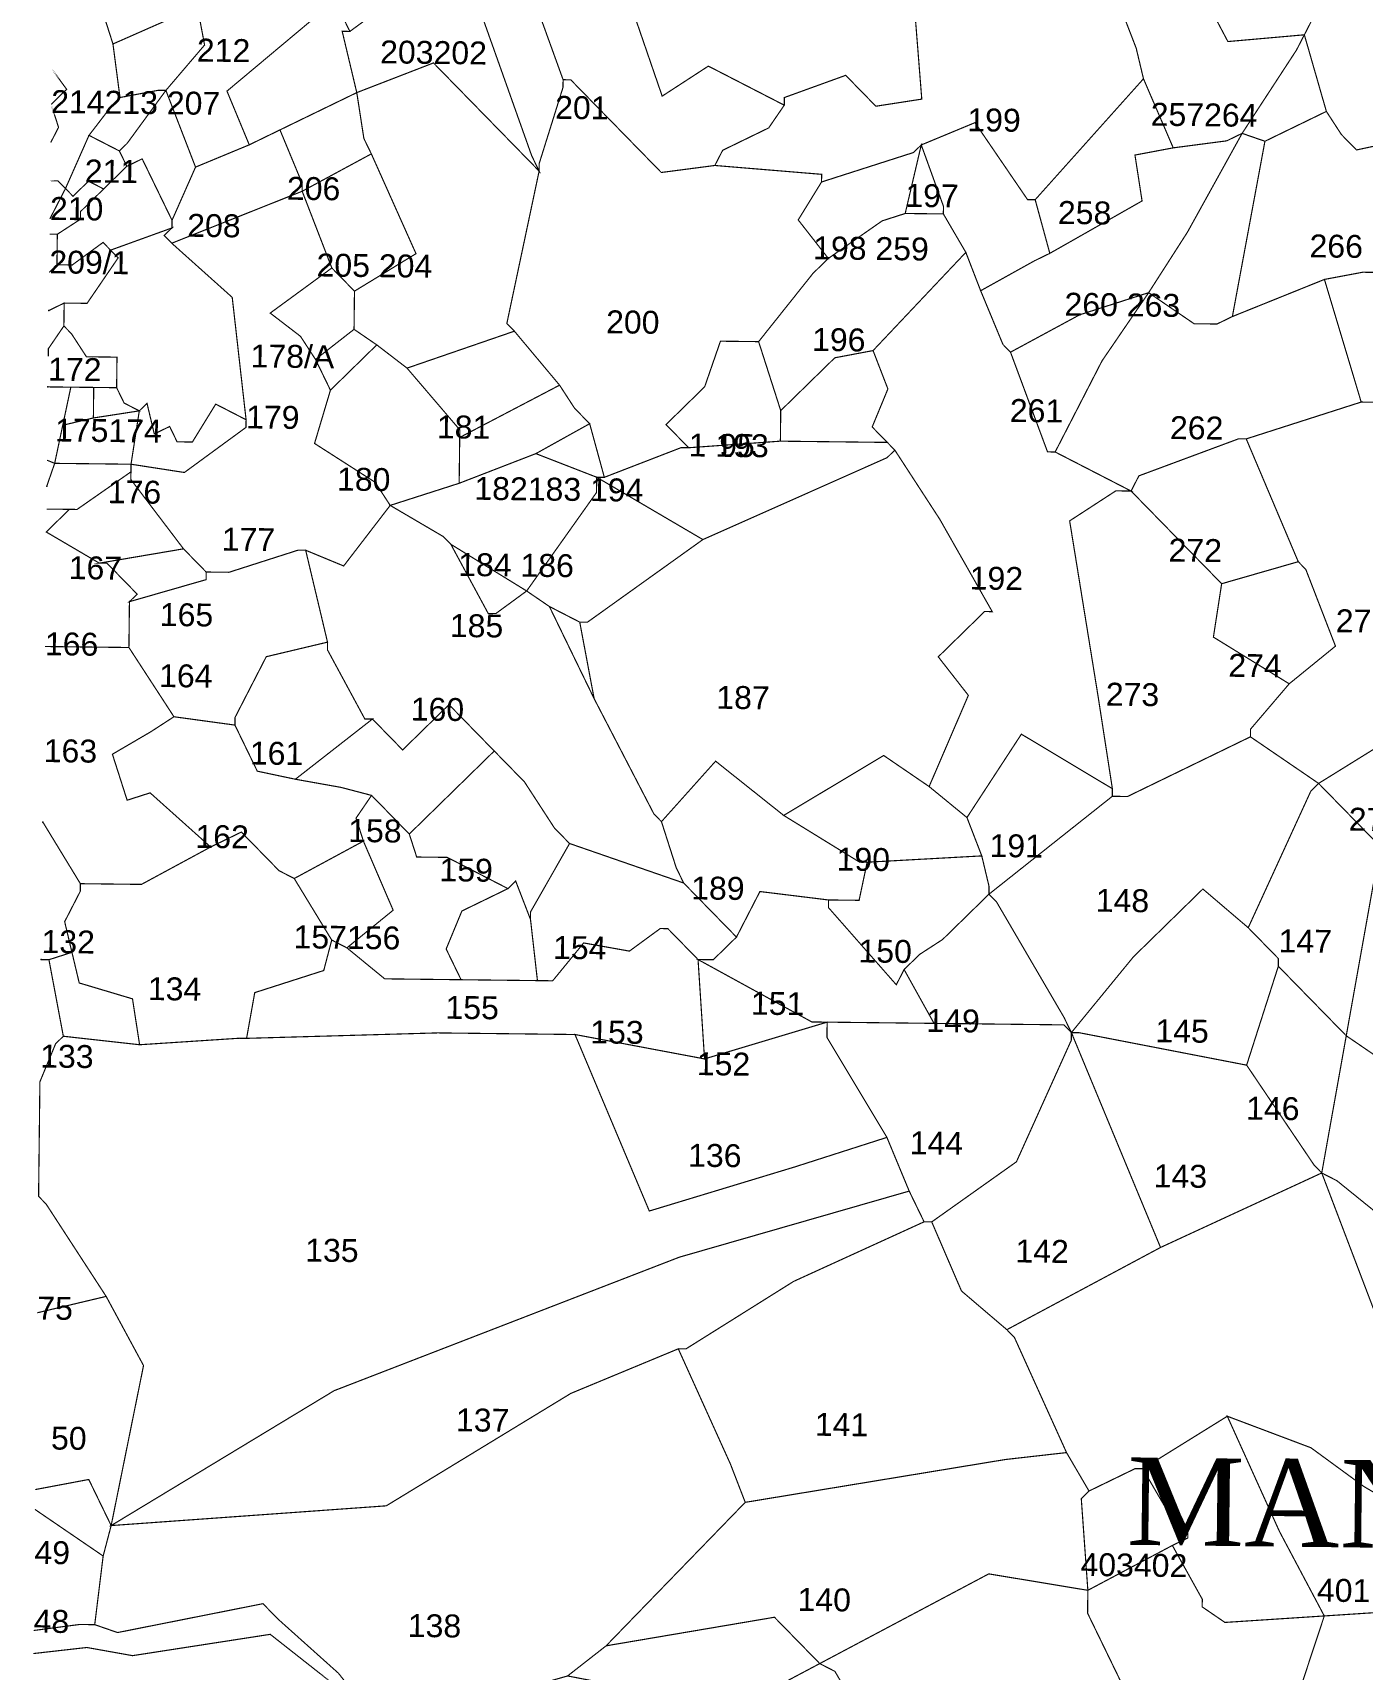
# Model space of a CAD drawing. Header units: metres. Extents: x 301380 to 306099, y 1982558 to 1991216.
# Drawn here: x 301392 to 302090, y 1983544 to 1984404 of the extents above; entities that cross this region are included whole.
import ezdxf

# ---------------------------------------------------------------- set-up
doc = ezdxf.new("R2010")
doc.units = ezdxf.units.M
for name, color, linetype in [('SURVEY NO.', 7, 'Continuous'), ('SURVEY PLOT BOUNDARY', 35, 'Continuous'), ('VILLAGE NAME', 3, 'Continuous')]:
    doc.layers.add(name, color=color, linetype=linetype)
doc.styles.add('PDF Arial', font='arial.ttf')

# ---------------------------------------------------------------- blocks, each defined once
blk = doc.blocks.new('THTU')
at = {"layer": 'SURVEY PLOT BOUNDARY', "lineweight": 18, "const_width": 0.602}
for points in [[(301430.04, 1984409.83), (301433.91, 1984397.74), (301437.6, 1984369.62), (301433.54, 1984365.65), (301421.32, 1984349.74), (301408.97, 1984321.8), (301400.76, 1984305.85), (301408.97, 1984321.8), (301412.93, 1984317.74), (301421.05, 1984325.67), (301429.02, 1984321.57), (301416.85, 1984309.67), (301416.8, 1984305.66), (301404.68, 1984297.78), (301400.67, 1984297.83), (301404.68, 1984297.78), (301404.49, 1984281.73), (301400.44, 1984277.77), (301404.49, 1984281.73), (301412.52, 1984281.64), (301428.7, 1984293.49), (301432.66, 1984289.43), (301436.63, 1984285.37), (301420.31, 1984261.49), (301408.27, 1984261.63), (301400.21, 1984257.71), (301408.27, 1984261.63), (301408.13, 1984249.59), (301399.97, 1984237.65), (301399.93, 1984233.64), (301399.97, 1984237.65), (301408.13, 1984249.59), (301412.1, 1984245.54), (301419.98, 1984233.41), (301436.03, 1984233.22), (301435.84, 1984217.18), (301399.74, 1984217.59), (301411.78, 1984217.45), (301407.53, 1984197.44), (301403.29, 1984177.43), (301399.3, 1984179.08), (301403.29, 1984177.43), (301399.14, 1984165.44), (301403.29, 1984177.43), (301443.4, 1984176.97), (301443.35, 1984172.96), (301415.05, 1984153.22), (301399, 1984153.41), (301411.03, 1984153.27), (301398.86, 1984141.37), (301426.75, 1984125), (301430.77, 1984124.96), (301446.62, 1984108.73), (301442.57, 1984104.76), (301442.29, 1984080.69), (301398.17, 1984081.2), (301442.29, 1984080.69), (301465.94, 1984044.31), (301453.81, 1984036.43), (301433.62, 1984024.62), (301441.36, 1984000.46), (301453.44, 1984004.33), (301485.21, 1983975.88), (301448.88, 1983956.24), (301416.79, 1983956.61), (301397.1, 1983988.93), (301416.79, 1983956.61), (301416.74, 1983952.6), (301408.54, 1983936.65), (301412.36, 1983920.55), (301400.28, 1983916.68), (301396.27, 1983916.73), (301400.28, 1983916.68), (301407.84, 1983876.47), (301403.78, 1983872.51), (301395.53, 1983852.54), (301394.84, 1983792.37), (301398.8, 1983788.31), (301430.33, 1983739.8), (301394.13, 1983731.19), (301430.33, 1983739.8), (301449.97, 1983703.47), (301432.96, 1983619.41), (301421.2, 1983643.62), (301393.06, 1983638.32), (301421.2, 1983643.62), (301432.96, 1983619.41), (301428.76, 1983603.41), (301392.94, 1983627.89), (301428.76, 1983603.41), (301424.33, 1983567.35), (301416.31, 1983567.44), (301392.2, 1983564.28), (301416.31, 1983567.44), (301424.33, 1983567.35), (301436.32, 1983563.2), (301512.71, 1983578.37), (301520.64, 1983570.25), (301552.4, 1983541.8)], [(301568.22, 1983521.56), (301516.54, 1983562.27), (301444.2, 1983551.07), (301420.18, 1983555.36), (301392.07, 1983552.17), (301420.18, 1983555.36), (301444.2, 1983551.07), (301516.54, 1983562.27), (301568.22, 1983521.56)], [(301963.63, 1984415.7), (301971.42, 1984395.55), (301975.25, 1984379.46), (301918.36, 1984315.92), (301914.35, 1984315.97), (301886.73, 1984356.41), (301858.52, 1984344.7), (301854.46, 1984340.73), (301806.14, 1984325.24), (301806.19, 1984329.26), (301750.08, 1984333.91), (301754.19, 1984341.89), (301778.39, 1984353.65), (301786.55, 1984365.59), (301786.6, 1984369.6), (301818.82, 1984381.27), (301834.68, 1984365.04), (301858.79, 1984368.77), (301855.29, 1984412.94)], [(302041.14, 1983484), (302070.23, 1983571.93), (302122.42, 1983575.34), (302118.96, 1983623.53), (302091.07, 1983639.9), (302063.23, 1983660.28), (302019.29, 1983676.84), (301974.85, 1983649.26), (301970.84, 1983649.31), (301946.63, 1983637.55), (301934.83, 1983657.75), (301907.45, 1983718.25), (301903.48, 1983722.31), (301984.21, 1983765.51), (302068.9, 1983804.65), (302119.52, 1983671.67), (302200.02, 1983694.81), (302256.08, 1983686.14), (302356.16, 1983668.94), (302351.83, 1983640.9), (302355.84, 1983640.86), (302294.1, 1983505.16)]]:
    blk.add_lwpolyline(points, dxfattribs=at)
for points in [[(301776.23, 1984514.16), (301787.99, 1984489.95), (301807.67, 1984457.63), (301819.33, 1984425.39), (301855.29, 1984412.94), (301858.79, 1984368.77), (301834.68, 1984365.04), (301818.82, 1984381.27), (301786.6, 1984369.6), (301786.55, 1984365.59), (301746.67, 1984386.11), (301722.42, 1984370.34), (301703.02, 1984426.74), (301695.32, 1984454.91), (301683.24, 1984451.04), (301647.05, 1984443.43), (301699.79, 1984494.98), (301723.95, 1984502.72), (301772.22, 1984514.2)], [(302060.96, 1984506.86), (302060.91, 1984502.85), (302068.84, 1984494.73), (302084.42, 1984454.43), (302076.17, 1984434.47), (302059.76, 1984402.56), (302019.6, 1984399.01), (301996.05, 1984443.42), (301992.03, 1984443.46), (301992.31, 1984467.53), (302024.68, 1984491.23), (302052.98, 1984510.96), (302056.95, 1984506.91)], [(301657.78, 1984330.97), (301653.82, 1984335.03), (301602.28, 1984387.78), (301561.99, 1984372.19), (301554.33, 1984404.38), (301558.34, 1984404.33), (301574.53, 1984416.18), (301562.82, 1984444.4), (301579.09, 1984464.27), (301599.47, 1984492.12), (301603.53, 1984496.09), (301626.67, 1984415.58), (301653.87, 1984339.04)], [(301647.05, 1984443.43), (301670.37, 1984378.97), (301670.33, 1984374.96), (301657.83, 1984334.98), (301657.78, 1984330.97), (301653.87, 1984339.04), (301626.67, 1984415.58), (301603.53, 1984496.09), (301623.31, 1984471.79)], [(301486.61, 1984445.28), (301470.38, 1984429.42), (301478.26, 1984417.29), (301433.91, 1984397.74), (301430.04, 1984409.83), (301438.11, 1984413.74), (301422.34, 1984438), (301414.51, 1984454.14), (301430.78, 1984474.01), (301434.79, 1984473.96), (301459, 1984485.72), (301462.92, 1984477.65)], [(301550.51, 1984420.47), (301493.8, 1984372.98), (301505.51, 1984344.76), (301477.29, 1984333.05), (301461.71, 1984373.35), (301482.04, 1984397.19), (301478.26, 1984417.29), (301470.38, 1984429.42), (301486.61, 1984445.28), (301506.9, 1984465.11), (301510.95, 1984469.07), (301542.62, 1984432.6)], [(302132.28, 1984429.81), (302136.29, 1984429.76), (302164.46, 1984437.46), (302204.47, 1984428.97), (302204.43, 1984424.96), (302196.13, 1984400.99), (302187.92, 1984385.03), (302175.61, 1984361.1), (302087.14, 1984342.06), (302079.21, 1984350.18), (302071.33, 1984362.31), (302059.76, 1984402.56), (302076.17, 1984434.47), (302084.42, 1984454.43), (302108.68, 1984470.2), (302124.26, 1984429.9)], [(301786.55, 1984365.59), (301778.39, 1984353.65), (301754.19, 1984341.89), (301750.08, 1984333.91), (301721.96, 1984330.23), (301674.38, 1984378.92), (301670.37, 1984378.97), (301647.05, 1984443.43), (301683.24, 1984451.04), (301695.32, 1984454.91), (301703.02, 1984426.74), (301722.42, 1984370.34), (301746.67, 1984386.11)], [(302059.76, 1984402.56), (302055.65, 1984394.58), (302027.07, 1984350.78), (302019, 1984346.86), (301990.88, 1984343.17), (301975.25, 1984379.46), (301971.42, 1984395.55), (301963.63, 1984415.7), (301996.05, 1984443.42), (302019.6, 1984399.01)], [(301461.71, 1984373.35), (301457.7, 1984373.4), (301437.6, 1984369.62), (301433.91, 1984397.74), (301478.26, 1984417.29), (301482.04, 1984397.19)], [(301558.34, 1984404.33), (301554.33, 1984404.38), (301561.99, 1984372.19), (301521.64, 1984352.6), (301505.51, 1984344.76), (301493.8, 1984372.98), (301550.51, 1984420.47)], [(302071.33, 1984362.31), (302039.05, 1984346.63), (302027.07, 1984350.78), (302055.65, 1984394.58), (302059.76, 1984402.56)], [(301401.67, 1984384.74), (301409.57, 1984373.95), (301401.46, 1984366.02), (301409.57, 1984373.95)], [(301657.78, 1984330.97), (301640.82, 1984250.92), (301644.78, 1984246.86), (301588.4, 1984227.45), (301572.49, 1984239.67), (301560.55, 1984247.84), (301560.78, 1984267.89), (301593.1, 1984287.58), (301569.64, 1984340.01), (301565.72, 1984348.08), (301561.99, 1984372.19), (301602.28, 1984387.78), (301653.82, 1984335.03)], [(301990.88, 1984343.17), (301970.78, 1984339.39), (301974.51, 1984315.28), (301926.05, 1984287.75), (301918.36, 1984315.92), (301975.25, 1984379.46)], [(301461.71, 1984373.35), (301441.33, 1984345.5), (301437.28, 1984341.54), (301421.32, 1984349.74), (301433.54, 1984365.65), (301437.6, 1984369.62), (301457.7, 1984373.4)], [(301477.29, 1984333.05), (301464.94, 1984305.11), (301449.26, 1984337.39), (301441.19, 1984333.47), (301437.28, 1984341.54), (301441.33, 1984345.5), (301461.71, 1984373.35)], [(301569.64, 1984340.01), (301533.31, 1984320.37), (301533.35, 1984324.38), (301521.64, 1984352.6), (301561.99, 1984372.19), (301565.72, 1984348.08)], [(301750.08, 1984333.91), (301806.19, 1984329.26), (301806.14, 1984325.24), (301793.88, 1984305.32), (301809.69, 1984285.08), (301801.58, 1984277.15), (301773.08, 1984241.37), (301753.03, 1984241.6), (301744.73, 1984217.63), (301724.44, 1984197.8), (301732.37, 1984189.68), (301736.34, 1984185.63), (301732.33, 1984185.67), (301692.03, 1984170.09), (301684.33, 1984198.26), (301676.4, 1984206.38), (301668.52, 1984218.5), (301644.78, 1984246.86), (301640.82, 1984250.92), (301657.78, 1984330.97), (301657.83, 1984334.98), (301670.33, 1984374.96), (301670.37, 1984378.97), (301674.38, 1984378.92), (301721.96, 1984330.23)], [(301401.46, 1984366.02), (301405.33, 1984353.94), (301401.22, 1984345.96), (301405.33, 1984353.94)], [(302087.14, 1984342.06), (302175.61, 1984361.1), (302130.66, 1984289.4), (302126.51, 1984277.41), (302090.41, 1984277.83), (302070.31, 1984274.05), (302021.95, 1984254.55), (302039.05, 1984346.63), (302071.33, 1984362.31), (302079.21, 1984350.18)], [(301918.36, 1984315.92), (301926.05, 1984287.75), (301917.99, 1984283.83), (301889.72, 1984268.11), (301881.93, 1984288.26), (301870.13, 1984308.46), (301870.18, 1984312.47), (301858.52, 1984344.7), (301886.73, 1984356.41), (301914.35, 1984315.97)], [(301437.28, 1984341.54), (301441.19, 1984333.47), (301429.02, 1984321.57), (301421.05, 1984325.67), (301412.93, 1984317.74), (301408.97, 1984321.8), (301421.32, 1984349.74)], [(301533.31, 1984320.37), (301464.8, 1984293.07), (301460.83, 1984297.13), (301464.89, 1984301.1), (301464.94, 1984305.11), (301477.29, 1984333.05), (301505.51, 1984344.76), (301521.64, 1984352.6), (301533.35, 1984324.38)], [(301850.08, 1984308.69), (301838, 1984304.82), (301809.69, 1984285.08), (301793.88, 1984305.32), (301806.14, 1984325.24), (301854.46, 1984340.73), (301858.52, 1984344.7)], [(301870.13, 1984308.46), (301850.08, 1984308.69), (301858.52, 1984344.7), (301870.18, 1984312.47)], [(301977.96, 1984267.09), (301941.73, 1984255.47), (301905.4, 1984235.83), (301901.43, 1984239.89), (301889.72, 1984268.11), (301917.99, 1984283.83), (301926.05, 1984287.75), (301974.51, 1984315.28), (301970.78, 1984339.39), (301990.88, 1984343.17), (302019, 1984346.86), (302027.07, 1984350.78), (301998.39, 1984298.95)], [(302039.05, 1984346.63), (302021.95, 1984254.55), (302013.88, 1984250.63), (302001.85, 1984250.77), (301977.96, 1984267.09), (301998.39, 1984298.95), (302027.07, 1984350.78)], [(301464.94, 1984305.11), (301464.89, 1984301.1), (301432.66, 1984289.43), (301428.7, 1984293.49), (301412.52, 1984281.64), (301404.49, 1984281.73), (301404.68, 1984297.78), (301416.8, 1984305.66), (301416.85, 1984309.67), (301429.02, 1984321.57), (301441.19, 1984333.47), (301449.26, 1984337.39)], [(301560.78, 1984267.89), (301548.89, 1984280.07), (301533.31, 1984320.37), (301569.64, 1984340.01), (301593.1, 1984287.58)], [(301400.99, 1984325.91), (301405, 1984325.86), (301408.97, 1984321.8), (301405, 1984325.86)], [(301548.89, 1984280.07), (301532.71, 1984268.22), (301516.52, 1984256.37), (301532.43, 1984244.15), (301540.31, 1984232.02), (301548.15, 1984215.88), (301539.8, 1984187.89), (301571.66, 1984167.46), (301579.54, 1984155.34), (301555.1, 1984123.52), (301535.14, 1984131.78), (301531.13, 1984131.82), (301494.89, 1984120.21), (301482.86, 1984120.34), (301470.97, 1984132.52), (301443.31, 1984168.95), (301443.4, 1984176.97), (301471.43, 1984172.63), (301503.8, 1984196.33), (301503.84, 1984200.34), (301496.56, 1984264.62), (301464.8, 1984293.07), (301533.31, 1984320.37)], [(301881.93, 1984288.26), (301833.2, 1984236.67), (301813.1, 1984232.88), (301784.7, 1984205.13), (301773.08, 1984241.37), (301801.58, 1984277.15), (301809.69, 1984285.08), (301838, 1984304.82), (301850.08, 1984308.69), (301870.13, 1984308.46)], [(301464.8, 1984293.07), (301496.56, 1984264.62), (301503.84, 1984200.34), (301487.89, 1984208.55), (301475.63, 1984188.63), (301467.6, 1984188.73), (301463.69, 1984196.8), (301455.62, 1984192.88), (301451.79, 1984208.97), (301447.74, 1984205), (301439.76, 1984209.11), (301435.84, 1984217.18), (301436.03, 1984233.22), (301419.98, 1984233.41), (301412.1, 1984245.54), (301408.13, 1984249.59), (301408.27, 1984261.63), (301420.31, 1984261.49), (301436.63, 1984285.37), (301432.66, 1984289.43), (301464.89, 1984301.1), (301460.83, 1984297.13)], [(301889.72, 1984268.11), (301901.43, 1984239.89), (301905.4, 1984235.83), (301924.85, 1984183.45), (301928.86, 1984183.4), (301968.74, 1984162.88), (301960.72, 1984162.98), (301936.47, 1984147.21), (301951.45, 1984054.76), (301958.91, 1984006.52), (301911.11, 1984035.16), (301882.52, 1983991.36), (301862.65, 1984007.64), (301883.26, 1984055.54), (301867.45, 1984075.79), (301891.79, 1984099.58), (301895.8, 1984099.53), (301868.28, 1984147.99), (301844.63, 1984184.38), (301840.67, 1984188.43), (301832.74, 1984196.55), (301840.99, 1984216.51), (301833.2, 1984236.67), (301881.93, 1984288.26)], [(301560.78, 1984267.89), (301560.55, 1984247.84), (301540.31, 1984232.02), (301532.43, 1984244.15), (301516.52, 1984256.37), (301532.71, 1984268.22), (301548.89, 1984280.07)], [(302142.18, 1984245.14), (302169.89, 1984212.72), (302153.52, 1984184.82), (302129.36, 1984177.08), (302097.64, 1984209.54), (302089.62, 1984209.63), (302070.31, 1984274.05), (302090.41, 1984277.83), (302126.51, 1984277.41)], [(302089.62, 1984209.63), (302029.23, 1984190.27), (302025.22, 1984190.32), (301972.84, 1984170.86), (301968.74, 1984162.88), (301928.86, 1984183.4), (301953.48, 1984231.27), (301977.96, 1984267.09), (302001.85, 1984250.77), (302013.88, 1984250.63), (302021.95, 1984254.55), (302070.31, 1984274.05)], [(301928.86, 1984183.4), (301924.85, 1984183.45), (301905.4, 1984235.83), (301941.73, 1984255.47), (301977.96, 1984267.09), (301953.48, 1984231.27)], [(301572.49, 1984239.67), (301548.15, 1984215.88), (301540.31, 1984232.02), (301560.55, 1984247.84)], [(301668.52, 1984218.5), (301616.06, 1984191.03), (301616.1, 1984195.04), (301588.4, 1984227.45), (301644.78, 1984246.86)], [(301588.4, 1984227.45), (301616.1, 1984195.04), (301615.78, 1984166.96), (301579.54, 1984155.34), (301571.66, 1984167.46), (301539.8, 1984187.89), (301548.15, 1984215.88), (301572.49, 1984239.67)], [(301773.08, 1984241.37), (301784.7, 1984205.13), (301784.51, 1984189.08), (301736.34, 1984185.63), (301732.37, 1984189.68), (301724.44, 1984197.8), (301744.73, 1984217.63), (301753.03, 1984241.6)], [(301840.67, 1984188.43), (301784.51, 1984189.08), (301784.7, 1984205.13), (301813.1, 1984232.88), (301833.2, 1984236.67), (301840.99, 1984216.51), (301832.74, 1984196.55)], [(301423.62, 1984201.27), (301407.53, 1984197.44), (301411.78, 1984217.45), (301423.81, 1984217.32)], [(301435.84, 1984217.18), (301439.76, 1984209.11), (301447.74, 1984205), (301423.62, 1984201.27), (301423.81, 1984217.32)], [(301684.33, 1984198.26), (301656.07, 1984182.54), (301615.78, 1984166.96), (301616.06, 1984191.03), (301668.52, 1984218.5), (301676.4, 1984206.38)], [(301503.84, 1984200.34), (301503.8, 1984196.33), (301471.43, 1984172.63), (301443.4, 1984176.97), (301447.74, 1984205), (301451.79, 1984208.97), (301455.62, 1984192.88), (301463.69, 1984196.8), (301467.6, 1984188.73), (301475.63, 1984188.63), (301487.89, 1984208.55)], [(302129.36, 1984177.08), (302156.93, 1984132.63), (302124.43, 1984096.89), (302116.26, 1984084.95), (302131.89, 1984048.66), (302111.7, 1984036.86), (302067.25, 1984009.29), (302031.43, 1984033.77), (302031.48, 1984037.78), (302051.81, 1984061.62), (302076.11, 1984081.4), (302060.53, 1984121.7), (302056.56, 1984125.76), (302029.23, 1984190.27), (302089.62, 1984209.63), (302097.64, 1984209.54)], [(301443.4, 1984176.97), (301403.29, 1984177.43), (301407.53, 1984197.44), (301423.62, 1984201.27), (301447.74, 1984205)], [(301692.03, 1984170.09), (301688.02, 1984170.13), (301656.07, 1984182.54), (301684.33, 1984198.26)], [(302029.23, 1984190.27), (302056.56, 1984125.76), (302016.32, 1984114.19), (301968.74, 1984162.88), (301972.84, 1984170.86), (302025.22, 1984190.32)], [(301688.02, 1984170.13), (301687.93, 1984162.11), (301651.23, 1984110.38), (301611.4, 1984134.91), (301607.43, 1984138.97), (301579.54, 1984155.34), (301615.78, 1984166.96), (301656.07, 1984182.54)], [(301883.26, 1984055.54), (301862.65, 1984007.64), (301838.77, 1984023.96), (301786.26, 1983992.47), (301750.48, 1984020.97), (301722.04, 1983989.2), (301718.07, 1983993.26), (301686.68, 1984053.8), (301679.12, 1984094.01), (301683.13, 1984093.96), (301743.8, 1984137.39), (301840.57, 1984180.41), (301844.63, 1984184.38), (301868.28, 1984147.99), (301895.8, 1984099.53), (301891.79, 1984099.58), (301867.45, 1984075.79)], [(301840.67, 1984188.43), (301844.63, 1984184.38), (301840.57, 1984180.41), (301743.8, 1984137.39), (301688.02, 1984170.13), (301692.03, 1984170.09), (301732.33, 1984185.67), (301736.34, 1984185.63), (301784.51, 1984189.08)], [(301470.97, 1984132.52), (301426.75, 1984125), (301398.86, 1984141.37), (301411.03, 1984153.27), (301415.05, 1984153.22), (301443.35, 1984172.96), (301443.31, 1984168.95)], [(301743.8, 1984137.39), (301683.13, 1984093.96), (301679.12, 1984094.01), (301663.17, 1984102.22), (301651.23, 1984110.38), (301687.93, 1984162.11), (301688.02, 1984170.13)], [(302016.32, 1984114.19), (302011.98, 1984086.15), (302051.81, 1984061.62), (302031.48, 1984037.78), (302031.43, 1984033.77), (301966.89, 1984002.42), (301958.87, 1984002.51), (301958.91, 1984006.52), (301951.45, 1984054.76), (301936.47, 1984147.21), (301960.72, 1984162.98), (301968.74, 1984162.88)], [(301611.4, 1984134.91), (301631.03, 1984098.57), (301635.05, 1984098.53), (301651.23, 1984110.38), (301663.17, 1984102.22), (301686.68, 1984053.8), (301718.07, 1983993.26), (301722.04, 1983989.2), (301729.78, 1983965.04), (301733.7, 1983956.97), (301673.77, 1983977.72), (301665.84, 1983985.83), (301650.07, 1984010.09), (301634.21, 1984026.32), (301610.42, 1984050.67), (301586.08, 1984026.87), (301570.22, 1984043.11), (301566.21, 1984043.15), (301546.57, 1984079.49), (301546.62, 1984083.5), (301535.14, 1984131.78), (301555.1, 1984123.52), (301579.54, 1984155.34), (301607.43, 1984138.97)], [(301482.86, 1984120.34), (301482.82, 1984116.33), (301442.57, 1984104.76), (301446.62, 1984108.73), (301430.77, 1984124.96), (301426.75, 1984125), (301470.97, 1984132.52)], [(301535.14, 1984131.78), (301546.62, 1984083.5), (301514.44, 1984075.85), (301498.03, 1984043.94), (301497.98, 1984039.93), (301465.94, 1984044.31), (301442.29, 1984080.69), (301442.57, 1984104.76), (301482.82, 1984116.33), (301482.86, 1984120.34), (301494.89, 1984120.21), (301531.13, 1984131.82)], [(301651.23, 1984110.38), (301635.05, 1984098.53), (301631.03, 1984098.57), (301611.4, 1984134.91)], [(302051.81, 1984061.62), (302011.98, 1984086.15), (302016.32, 1984114.19), (302056.56, 1984125.76), (302060.53, 1984121.7), (302076.11, 1984081.4)], [(301679.12, 1984094.01), (301686.68, 1984053.8), (301663.17, 1984102.22)], [(301570.22, 1984043.11), (301529.74, 1984011.48), (301509.73, 1984015.72), (301497.98, 1984039.93), (301498.03, 1984043.94), (301514.44, 1984075.85), (301546.62, 1984083.5), (301546.57, 1984079.49), (301566.21, 1984043.15)], [(301497.98, 1984039.93), (301509.73, 1984015.72), (301529.74, 1984011.48), (301553.76, 1984007.19), (301569.76, 1984002.99), (301561.6, 1983991.05), (301565.47, 1983978.97), (301529.14, 1983959.33), (301521.17, 1983963.43), (301501.34, 1983983.72), (301485.21, 1983975.88), (301453.44, 1984004.33), (301441.36, 1984000.46), (301433.62, 1984024.62), (301453.81, 1984036.43), (301465.94, 1984044.31)], [(301634.21, 1984026.32), (301589.58, 1983982.7), (301569.76, 1984002.99), (301553.76, 1984007.19), (301529.74, 1984011.48), (301570.22, 1984043.11), (301586.08, 1984026.87), (301610.42, 1984050.67)], [(302147.57, 1984016.38), (302102.94, 1983972.77), (302067.25, 1984009.29), (302111.7, 1984036.86), (302131.89, 1984048.66)], [(301958.91, 1984006.52), (301958.87, 1984002.51), (301894.09, 1983951.1), (301894.14, 1983955.11), (301890.31, 1983971.21), (301882.52, 1983991.36), (301911.11, 1984035.16)], [(302067.25, 1984009.29), (302063.2, 1984005.32), (302030.28, 1983933.48), (302006.44, 1983953.82), (301969.93, 1983918.13), (301937.38, 1983878.39), (301933.46, 1983886.46), (301898.05, 1983947.05), (301894.09, 1983951.1), (301958.87, 1984002.51), (301966.89, 1984002.42), (302031.43, 1984033.77)], [(301673.77, 1983977.72), (301653.3, 1983941.85), (301653.25, 1983937.83), (301645.46, 1983957.98), (301641.4, 1983954.02), (301609.5, 1983970.44), (301593.46, 1983970.62), (301589.58, 1983982.7), (301634.21, 1984026.32), (301650.07, 1984010.09), (301665.84, 1983985.83)], [(301786.26, 1983992.47), (301826.09, 1983967.94), (301830.1, 1983967.89), (301825.86, 1983947.88), (301809.81, 1983948.06), (301773.76, 1983952.49), (301761.45, 1983928.56), (301733.7, 1983956.97), (301729.78, 1983965.04), (301722.04, 1983989.2), (301750.48, 1984020.97)], [(301862.65, 1984007.64), (301882.52, 1983991.36), (301890.31, 1983971.21), (301830.1, 1983967.89), (301826.09, 1983967.94), (301786.26, 1983992.47), (301838.77, 1984023.96)], [(301589.58, 1983982.7), (301593.46, 1983970.62), (301609.5, 1983970.44), (301641.4, 1983954.02), (301617.2, 1983942.26), (301608.94, 1983922.3), (301616.78, 1983906.16), (301576.67, 1983906.62), (301556.8, 1983922.9), (301581.1, 1983942.68), (301565.47, 1983978.97), (301561.6, 1983991.05), (301569.76, 1984002.99)], [(302102.94, 1983972.77), (302098.92, 1983972.81), (302081.77, 1983876.72), (302046.09, 1983913.24), (302046.13, 1983917.25), (302030.28, 1983933.48), (302063.2, 1984005.32), (302067.25, 1984009.29)], [(301529.14, 1983959.33), (301548.83, 1983927), (301544.63, 1983911), (301508.39, 1983899.38), (301504.1, 1983875.36), (301500.09, 1983875.41), (301447.9, 1983872), (301444.17, 1983896.11), (301416.19, 1983904.46), (301412.36, 1983920.55), (301408.54, 1983936.65), (301416.74, 1983952.6), (301416.79, 1983956.61), (301448.88, 1983956.24), (301485.21, 1983975.88), (301501.34, 1983983.72), (301521.17, 1983963.43)], [(301581.1, 1983942.68), (301556.8, 1983922.9), (301548.83, 1983927), (301529.14, 1983959.33), (301565.47, 1983978.97)], [(301733.7, 1983956.97), (301761.45, 1983928.56), (301749.28, 1983916.67), (301741.26, 1983916.76), (301725.4, 1983932.99), (301721.39, 1983933.04), (301705.21, 1983921.19), (301681.19, 1983925.48), (301664.91, 1983905.6), (301656.89, 1983905.69), (301653.25, 1983937.83), (301653.3, 1983941.85), (301673.77, 1983977.72)], [(301894.09, 1983951.1), (301869.75, 1983927.31), (301857.62, 1983919.43), (301849.51, 1983911.5), (301845.4, 1983903.52), (301809.77, 1983944.05), (301809.81, 1983948.06), (301825.86, 1983947.88), (301830.1, 1983967.89), (301890.31, 1983971.21), (301894.14, 1983955.11)], [(302146.59, 1983932.14), (302117.59, 1983852.23), (302081.77, 1983876.72), (302098.92, 1983972.81), (302102.94, 1983972.77)], [(301653.25, 1983937.83), (301656.89, 1983905.69), (301616.78, 1983906.16), (301608.94, 1983922.3), (301617.2, 1983942.26), (301641.4, 1983954.02), (301645.46, 1983957.98)], [(301809.81, 1983948.06), (301809.77, 1983944.05), (301845.4, 1983903.52), (301849.51, 1983911.5), (301865.23, 1983883.23), (301801.05, 1983883.97), (301741.26, 1983916.76), (301749.28, 1983916.67), (301761.45, 1983928.56), (301773.76, 1983952.49)], [(301937.38, 1983878.39), (301933.41, 1983882.44), (301865.23, 1983883.23), (301849.51, 1983911.5), (301857.62, 1983919.43), (301869.75, 1983927.31), (301894.09, 1983951.1), (301898.05, 1983947.05), (301933.46, 1983886.46)], [(302030.28, 1983933.48), (302046.13, 1983917.25), (302046.09, 1983913.24), (302029.44, 1983861.28), (301941.39, 1983878.34), (301937.38, 1983878.39), (301969.93, 1983918.13), (302006.44, 1983953.82)], [(301741.26, 1983916.76), (301744.67, 1983864.56), (301676.62, 1983877.38), (301604.42, 1983878.22), (301504.1, 1983875.36), (301508.39, 1983899.38), (301544.63, 1983911), (301548.83, 1983927), (301556.8, 1983922.9), (301576.67, 1983906.62), (301664.91, 1983905.6), (301681.19, 1983925.48), (301705.21, 1983921.19), (301721.39, 1983933.04), (301725.4, 1983932.99)], [(301447.9, 1983872), (301407.84, 1983876.47), (301400.28, 1983916.68), (301412.36, 1983920.55), (301416.19, 1983904.46), (301444.17, 1983896.11)], [(301809.07, 1983883.88), (301744.67, 1983864.56), (301741.26, 1983916.76), (301801.05, 1983883.97)], [(302081.77, 1983876.72), (302068.9, 1983804.65), (302064.94, 1983808.71), (302029.44, 1983861.28), (302046.09, 1983913.24)], [(301840.47, 1983823.33), (301792.15, 1983807.84), (301715.66, 1983784.65), (301676.62, 1983877.38), (301744.67, 1983864.56), (301809.07, 1983883.88), (301808.98, 1983875.86)], [(301865.23, 1983883.23), (301933.41, 1983882.44), (301937.38, 1983878.39), (301937.33, 1983874.37), (301908.51, 1983810.51), (301864.02, 1983778.93), (301860.01, 1983778.98), (301852.18, 1983795.12), (301840.47, 1983823.33), (301808.98, 1983875.86), (301809.07, 1983883.88)], [(301840.47, 1983823.33), (301852.18, 1983795.12), (301731.43, 1983760.4), (301691.14, 1983744.82), (301550.11, 1983690.27), (301432.96, 1983619.41), (301449.97, 1983703.47), (301430.33, 1983739.8), (301398.8, 1983788.31), (301394.84, 1983792.37), (301395.53, 1983852.54), (301403.78, 1983872.51), (301407.84, 1983876.47), (301447.9, 1983872), (301500.09, 1983875.41), (301504.1, 1983875.36), (301604.42, 1983878.22), (301676.62, 1983877.38), (301715.66, 1983784.65), (301792.15, 1983807.84)], [(301984.21, 1983765.51), (301903.48, 1983722.31), (301879.65, 1983742.64), (301864.02, 1983778.93), (301908.51, 1983810.51), (301937.33, 1983874.37), (301937.38, 1983878.39)], [(302029.44, 1983861.28), (302064.94, 1983808.71), (302068.9, 1983804.65), (301984.21, 1983765.51), (301937.38, 1983878.39), (301941.39, 1983878.34)], [(302117.59, 1983852.23), (302177.01, 1983787.36), (302156.54, 1983751.48), (302152.39, 1983739.49), (302076.88, 1983800.55), (302068.9, 1983804.65), (302081.77, 1983876.72)], [(302152.39, 1983739.49), (302196.05, 1983698.87), (302200.02, 1983694.81), (302119.52, 1983671.67), (302068.9, 1983804.65), (302076.88, 1983800.55)], [(301860.01, 1983778.98), (301791.46, 1983747.67), (301734.89, 1983712.21), (301730.88, 1983712.26), (301674.44, 1983688.84), (301577.49, 1983629.78), (301432.96, 1983619.41), (301550.11, 1983690.27), (301691.14, 1983744.82), (301731.43, 1983760.4), (301852.18, 1983795.12)], [(301864.02, 1983778.93), (301879.65, 1983742.64), (301903.48, 1983722.31), (301907.45, 1983718.25), (301934.83, 1983657.75), (301902.7, 1983654.11), (301766.05, 1983631.61), (301758.26, 1983651.76), (301730.88, 1983712.26), (301734.89, 1983712.21), (301791.46, 1983747.67), (301860.01, 1983778.98)], [(301766.05, 1983631.61), (301692.97, 1983556.23), (301672.73, 1983540.41), (301632.48, 1983528.84), (301572.18, 1983517.5), (301568.22, 1983521.56), (301552.4, 1983541.8), (301520.64, 1983570.25), (301512.71, 1983578.37), (301436.32, 1983563.2), (301424.33, 1983567.35), (301428.76, 1983603.41), (301432.96, 1983619.41), (301577.49, 1983629.78), (301674.44, 1983688.84), (301730.88, 1983712.26), (301758.26, 1983651.76)], [(302070.23, 1983571.93), (302018.04, 1983568.52), (302006.1, 1983576.69), (302006.15, 1983580.7), (301990.43, 1983608.96), (301998.5, 1983612.88), (301998.54, 1983616.89), (301994.62, 1983624.96), (301986.65, 1983629.07), (301974.85, 1983649.26), (302019.29, 1983676.84), (302046.67, 1983616.34)], [(302118.96, 1983623.53), (302122.42, 1983575.34), (302070.23, 1983571.93), (302046.67, 1983616.34), (302019.29, 1983676.84), (302063.23, 1983660.28), (302091.07, 1983639.9)], [(301946.63, 1983637.55), (301942.58, 1983633.59), (301946.03, 1983585.4), (301893.98, 1983594.03), (301805.19, 1983546.91), (301781.4, 1983571.25), (301692.97, 1983556.23), (301766.05, 1983631.61), (301902.7, 1983654.11), (301934.83, 1983657.75)], [(301990.43, 1983608.96), (301946.03, 1983585.4), (301942.58, 1983633.59), (301946.63, 1983637.55), (301970.84, 1983649.31), (301974.85, 1983649.26), (301986.65, 1983629.07), (301994.62, 1983624.96), (301998.54, 1983616.89), (301998.5, 1983612.88)], [(302018.04, 1983568.52), (302070.23, 1983571.93), (302041.14, 1983484), (302028.96, 1983472.11), (302016.79, 1983460.21), (302004.71, 1983456.34), (302000.75, 1983460.4), (301945.89, 1983573.37), (301946.03, 1983585.4), (301990.43, 1983608.96), (302006.15, 1983580.7), (302006.1, 1983576.69)], [(301946.03, 1983585.4), (301945.89, 1983573.37), (302000.75, 1983460.4), (302004.71, 1983456.34), (301924.26, 1983437.21), (301908.73, 1983481.52), (301888.72, 1983485.76), (301884.8, 1983493.83), (301828.93, 1983518.55), (301824.96, 1983522.61), (301813.16, 1983542.8), (301805.19, 1983546.91), (301893.98, 1983594.03)], [(301805.19, 1983546.91), (301760.79, 1983523.35), (301672.73, 1983540.41), (301692.97, 1983556.23), (301781.4, 1983571.25)], [(301828.93, 1983518.55), (301859.9, 1983421.9), (301886.92, 1983329.31), (301889.72, 1983224.96), (301893.64, 1983216.89), (301865.52, 1983213.21), (301826.75, 1983330), (301780.19, 1983466.95), (301760.79, 1983523.35), (301805.19, 1983546.91), (301813.16, 1983542.8), (301824.96, 1983522.61)]]:
    blk.add_lwpolyline(points, close=True, dxfattribs=at)
at = {"layer": 'SURVEY PLOT BOUNDARY', "lineweight": 18}
for p in [(301400.21, 1984257.71), (301399.74, 1984217.59), (301399.14, 1984165.44), (301397.1, 1983988.93), (301396.27, 1983916.73)]:
    blk.add_point(p, dxfattribs=at)
at = {"layer": 'SURVEY NO.', "char_height": 12.034, "attachment_point": 7, "rotation": 359.33896, "style": 'PDF Arial'}
for s, insert in [('212', (301477.93, 1984388.52)), ('203202', (301574.2, 1984387.41)), ('214213 207', (301401.4, 1984361.32)), ('201', (301666.12, 1984358.27)), ('199', (301882.67, 1984351.76)), ('257264', (301978.98, 1984354.66)), ('211', (301419.03, 1984325.01)), ('206', (301525.23, 1984315.76)), ('197', (301850.12, 1984312.01)), ('210', (301400.75, 1984305.16)), ('258', (301930.24, 1984303.06)), ('208', (301472.86, 1984296.3)), ('198 259', (301801.66, 1984284.49)), ('266', (302062.42, 1984285.49)), ('209/1', (301400.43, 1984277.08)), ('205 204', (301540.81, 1984275.46)), ('260 263', (301933.7, 1984254.88)), ('200', (301692.9, 1984245.62)), ('196', (301801.11, 1984236.35)), ('178/A', (301506.16, 1984227.71)), ('172', (301399.78, 1984220.92)), ('179', (301503.79, 1984195.64)), ('261', (301904.97, 1984199.04)), ('175174', (301403.42, 1984188.78)), ('181', (301604.01, 1984190.48)), ('262', (301989.11, 1984190.04)), ('1 193', (301736.28, 1984180.93)), ('95', (301752.33, 1984180.74)), ('180', (301551.55, 1984163)), ('176', (301431.13, 1984156.36)), ('182183 194', (301623.7, 1984158.15)), ('177', (301491.01, 1984131.6)), ('184 186', (301615.21, 1984118.13)), ('272', (301988.37, 1984125.86)), ('167', (301410.61, 1984116.48)), ('192', (301883.9, 1984111.02)), ('165', (301458.46, 1984091.85)), ('185', (301610.83, 1984086.08)), ('271', (302076.19, 1984088.74)), ('166', (301398.11, 1984076.5)), ('164', (301458.09, 1984059.76)), ('274', (302019.76, 1984065.32)), ('273', (301955.4, 1984050.01)), ('160', (301590.27, 1984042.19)), ('187', (301750.8, 1984048.36)), ('163', (301397.47, 1984020.34)), ('161', (301505.76, 1984019.09)), ('275', (302083.01, 1983984.34)), ('162', (301477.18, 1983975.29)), ('158', (301557.44, 1983978.37)), ('190', (301814, 1983963.38)), ('191', (301894.31, 1983970.47)), ('159', (301605.34, 1983957.76)), ('189', (301737.61, 1983948.21)), ('148', (301950.14, 1983941.74)), ('157156', (301528.72, 1983922.53)), ('132', (301396.31, 1983920.05)), ('154', (301665.04, 1983916.95)), ('150', (301825.48, 1983915.1)), ('147', (302046.17, 1983920.58)), ('134', (301452.19, 1983895.33)), ('151', (301769, 1983887.66)), ('155', (301608.52, 1983885.5)), ('149', (301861.16, 1983878.58)), ('153', (301684.59, 1983872.59)), ('145', (301981.44, 1983873.18)), ('133', (301395.62, 1983859.88)), ('152', (301740.56, 1983855.9)), ('146', (302029.11, 1983832.51)), ('144', (301852.4, 1983814.48)), ('136', (301735.99, 1983807.8)), ('143', (301980.56, 1983796.96)), ('135', (301534.84, 1983757.97)), ('142', (301907.9, 1983757.67)), ('75', (301394.09, 1983727.49)), ('137', (301614.04, 1983668.79)), ('141', (301802.56, 1983666.61)), ('50', (301401.32, 1983659.2)), ('49', (301392.61, 1983599.12)), ('403402', (301942.1, 1983592.78)), ('401', (302066.3, 1983579.31)), ('140', (301793.47, 1983574.44)), ('48', (301392.19, 1983563.02)), ('138', (301588.73, 1983560.75))]:
    blk.add_mtext(s, dxfattribs=dict(at, insert=insert))
at = {"layer": 'VILLAGE NAME', "insert": (301966.35, 1983608.24), "char_height": 45.948, "width": 374.7906, "attachment_point": 7, "rotation": 359.33896, "style": 'PDF Arial'}
blk.add_mtext('{\\fTimes New Roman|b0|i0|c0|p18;MANDIVALI}', dxfattribs=at)

msp = doc.modelspace()

# ---------------------------------------------------------------- block references
msp.add_blockref('THTU', (0, 0))

doc.saveas('drawing.dxf')
